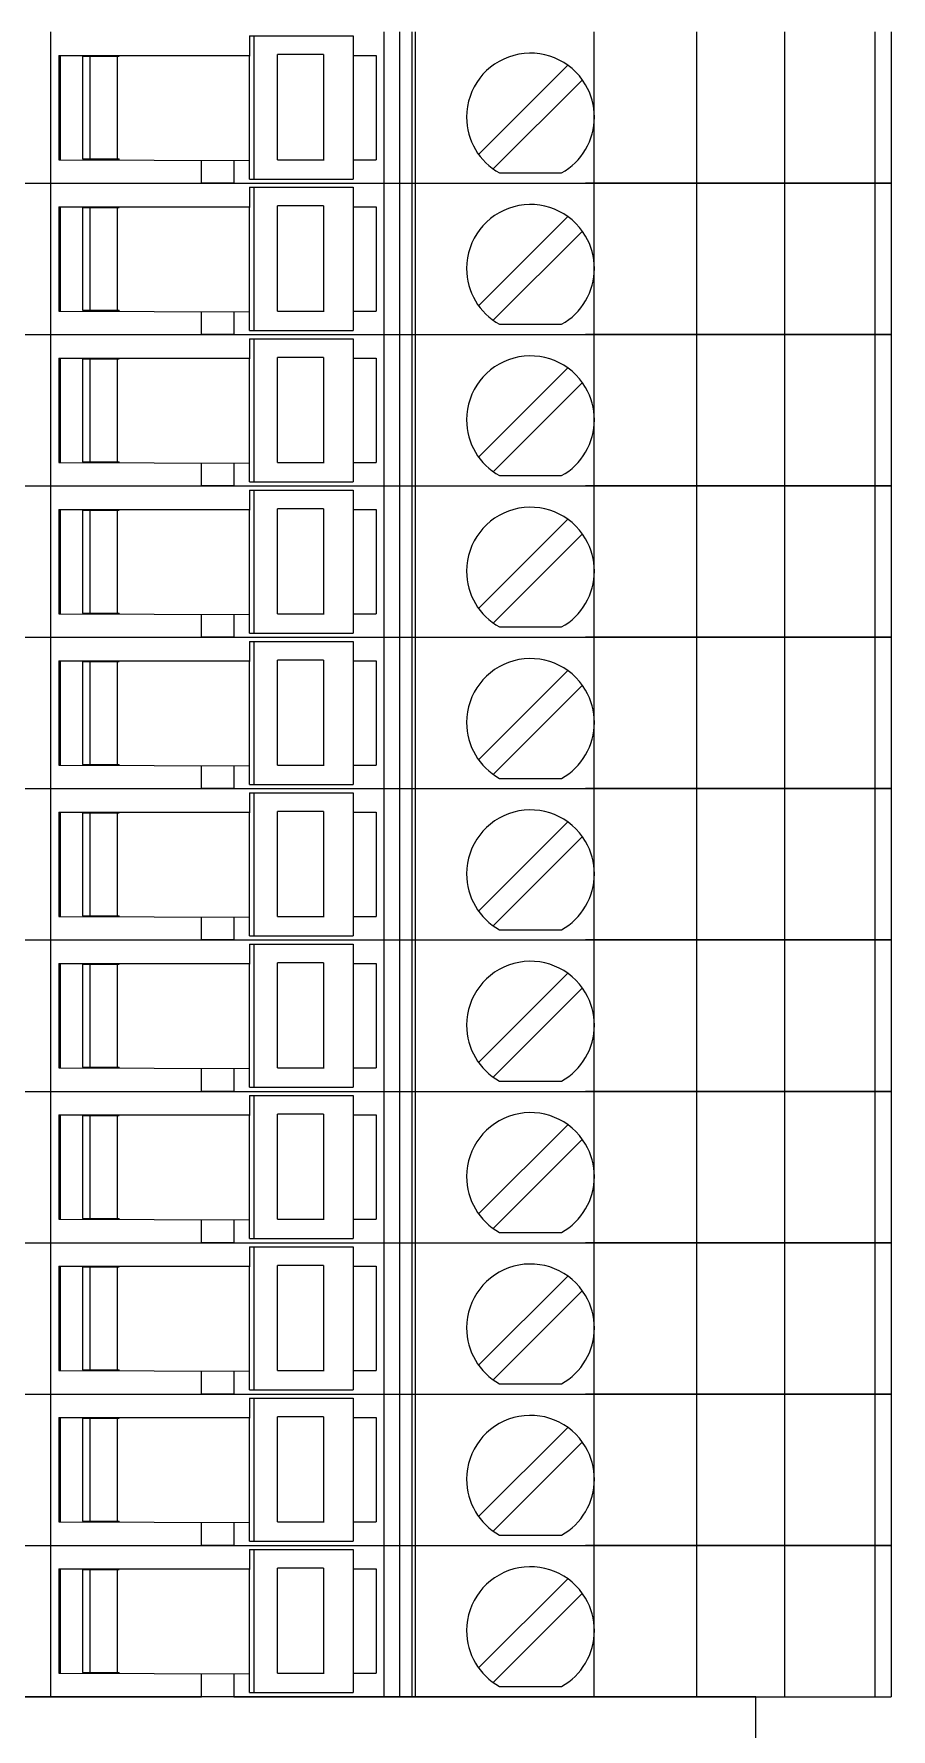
# Model space of a CAD drawing. Header units: millimetres. Extents: x 1880 to 4113, y 771 to 2990.
# Drawn here: x 3159.8 to 3189, y 1465 to 1522.7 of the extents above; entities that cross this region are included whole.
import ezdxf

# ---------------------------------------------------------------- set-up
doc = ezdxf.new("R2010")
doc.units = ezdxf.units.MM
doc.layers.add('000-PI-Oprema', color=30, linetype='Continuous', lineweight=5)

msp = doc.modelspace()

# ---------------------------------------------------------------- linework, layer by layer
at = {"color": 0, "linetype": 'ByBlock', "lineweight": 0, "ltscale": 0.25}
msp.add_lwpolyline([(3135.772, 1466.113), (3135.772, 1458.763), (3184.372, 1458.763), (3184.372, 1466.113), (3135.772, 1466.113)], dxfattribs=at)
at = {"layer": '000-PI-Oprema', "color": 0, "linetype": 'ByBlock', "lineweight": 0}
for p, q in [((3160.372, 1517.613), (3160.372, 1522.763)), ((3171.702, 1522.763), (3171.702, 1517.613)), ((3172.245, 1517.613), (3172.245, 1522.763)), ((3172.672, 1517.613), (3172.672, 1522.763)), ((3172.772, 1522.763), (3172.772, 1517.613)), ((3178.848, 1522.763), (3178.848, 1517.613)), ((3182.348, 1522.763), (3182.348, 1517.613)), ((3185.348, 1522.763), (3185.348, 1517.613)), ((3188.424, 1517.613), (3188.424, 1522.763)), ((3188.972, 1522.763), (3188.972, 1517.613)), ((3167.13, 1522.623), (3167.288, 1522.623)), ((3167.13, 1522.623), (3167.13, 1521.938)), ((3167.288, 1517.753), (3167.288, 1522.623)), ((3167.288, 1522.623), (3170.659, 1522.623)), ((3170.659, 1522.623), (3170.659, 1522.623)), ((3170.659, 1522.623), (3170.659, 1517.753)), ((3160.647, 1521.963), (3160.647, 1518.413)), ((3160.647, 1521.963), (3167.13, 1521.963)), ((3160.647, 1521.963), (3160.647, 1521.963)), ((3160.697, 1518.413), (3160.697, 1521.963)), ((3161.447, 1521.938), (3161.447, 1521.938)), ((3161.447, 1521.938), (3161.697, 1521.938)), ((3161.447, 1521.938), (3161.447, 1518.438)), ((3161.697, 1521.963), (3161.697, 1518.413)), ((3161.697, 1521.938), (3162.697, 1521.938)), ((3162.634, 1521.938), (3162.634, 1518.438)), ((3162.697, 1521.938), (3162.697, 1521.963)), ((3167.13, 1518.438), (3167.13, 1521.938)), ((3168.243, 1521.988), (3168.086, 1521.988)), ((3168.086, 1521.938), (3168.086, 1521.988)), ((3168.086, 1518.413), (3168.086, 1521.938)), ((3169.652, 1521.988), (3168.243, 1521.988)), ((3169.652, 1521.988), (3169.652, 1518.388)), ((3170.659, 1521.963), (3171.447, 1521.963)), ((3171.447, 1521.963), (3171.447, 1518.413)), ((3171.447, 1521.963), (3171.447, 1521.963)), ((3177.967, 1521.629), (3174.932, 1518.593)), ((3177.967, 1521.629), (3177.967, 1521.629)), ((3172.772, 1521.163), (3172.772, 1518.563)), ((3172.772, 1521.163), (3172.772, 1521.163)), ((3175.426, 1518.098), (3178.462, 1521.134)), ((3178.462, 1521.134), (3178.462, 1521.134)), ((3160.647, 1518.413), (3160.647, 1518.413)), ((3160.647, 1518.413), (3167.13, 1518.388)), ((3161.447, 1518.438), (3161.697, 1518.438)), ((3161.447, 1518.438), (3161.447, 1518.438)), ((3161.697, 1518.438), (3162.697, 1518.438)), ((3162.697, 1518.413), (3162.697, 1518.438)), ((3165.497, 1517.613), (3165.5, 1518.395)), ((3166.597, 1518.39), (3166.597, 1517.613)), ((3167.13, 1517.753), (3167.13, 1518.438)), ((3168.086, 1518.413), (3169.652, 1518.413)), ((3170.659, 1518.413), (3171.447, 1518.413)), ((3171.447, 1518.413), (3171.447, 1518.413)), ((3172.772, 1518.563), (3172.772, 1518.563)), ((3174.932, 1518.593), (3174.932, 1518.593)), ((3159.172, 1517.613), (3160.372, 1517.613)), ((3159.172, 1517.613), (3160.372, 1517.613)), ((3160.372, 1517.613), (3165.497, 1517.613)), ((3160.372, 1517.613), (3178.572, 1517.613)), ((3160.372, 1512.463), (3160.372, 1517.613)), ((3164.972, 1517.613), (3164.972, 1517.613)), ((3164.972, 1517.613), (3164.972, 1517.613)), ((3166.593, 1517.613), (3165.497, 1517.613)), ((3165.497, 1517.613), (3165.497, 1517.613)), ((3166.597, 1517.613), (3166.593, 1517.613)), ((3166.597, 1517.613), (3188.972, 1517.613)), ((3166.597, 1517.613), (3166.597, 1517.613)), ((3167.13, 1517.753), (3167.288, 1517.753)), ((3167.288, 1517.753), (3170.659, 1517.753)), ((3170.022, 1517.613), (3170.022, 1517.613)), ((3170.022, 1517.613), (3170.022, 1517.613)), ((3170.659, 1517.753), (3170.659, 1517.753)), ((3171.702, 1517.613), (3171.702, 1512.463)), ((3172.245, 1512.463), (3172.245, 1517.613)), ((3172.672, 1517.613), (3172.672, 1517.613)), ((3172.672, 1517.613), (3172.672, 1517.613)), ((3172.672, 1512.463), (3172.672, 1517.613)), ((3172.772, 1517.613), (3172.772, 1512.463)), ((3175.426, 1518.098), (3175.426, 1518.098)), ((3175.638, 1517.963), (3175.638, 1517.963)), ((3175.638, 1517.963), (3177.756, 1517.963)), ((3177.756, 1517.963), (3177.756, 1517.963)), ((3188.972, 1517.613), (3178.572, 1517.613)), ((3178.848, 1517.613), (3178.848, 1512.463)), ((3182.348, 1517.613), (3182.348, 1512.463)), ((3185.348, 1517.613), (3185.348, 1512.463)), ((3188.424, 1512.463), (3188.424, 1517.613)), ((3188.972, 1517.613), (3188.972, 1512.463)), ((3167.13, 1517.473), (3167.288, 1517.473)), ((3167.13, 1517.473), (3167.13, 1516.788)), ((3167.288, 1512.603), (3167.288, 1517.473)), ((3167.288, 1517.473), (3170.659, 1517.473)), ((3170.659, 1517.473), (3170.659, 1517.473)), ((3170.659, 1517.473), (3170.659, 1512.603)), ((3160.647, 1516.813), (3160.647, 1513.263)), ((3160.647, 1516.813), (3167.13, 1516.813)), ((3160.647, 1516.813), (3160.647, 1516.813)), ((3160.697, 1513.263), (3160.697, 1516.813)), ((3161.447, 1516.788), (3161.447, 1516.788)), ((3161.447, 1516.788), (3161.697, 1516.788)), ((3161.447, 1516.788), (3161.447, 1513.288)), ((3161.697, 1516.813), (3161.697, 1513.263)), ((3161.697, 1516.788), (3162.697, 1516.788)), ((3162.634, 1516.788), (3162.634, 1513.288)), ((3162.697, 1516.788), (3162.697, 1516.813)), ((3167.13, 1513.288), (3167.13, 1516.788)), ((3168.243, 1516.838), (3168.086, 1516.838)), ((3168.086, 1516.788), (3168.086, 1516.838)), ((3168.086, 1513.263), (3168.086, 1516.788)), ((3169.652, 1516.838), (3168.243, 1516.838)), ((3169.652, 1516.838), (3169.652, 1513.238)), ((3170.659, 1516.813), (3171.447, 1516.813)), ((3171.447, 1516.813), (3171.447, 1513.263)), ((3171.447, 1516.813), (3171.447, 1516.813)), ((3177.967, 1516.479), (3174.932, 1513.443)), ((3177.967, 1516.479), (3177.967, 1516.479)), ((3172.772, 1516.013), (3172.772, 1513.413)), ((3172.772, 1516.013), (3172.772, 1516.013)), ((3175.426, 1512.948), (3178.462, 1515.984)), ((3178.462, 1515.984), (3178.462, 1515.984)), ((3160.647, 1513.263), (3160.647, 1513.263)), ((3160.647, 1513.263), (3167.13, 1513.238)), ((3161.447, 1513.288), (3161.697, 1513.288)), ((3161.447, 1513.288), (3161.447, 1513.288)), ((3161.697, 1513.288), (3162.697, 1513.288)), ((3162.697, 1513.263), (3162.697, 1513.288)), ((3165.497, 1512.463), (3165.5, 1513.245)), ((3166.597, 1513.24), (3166.597, 1512.463)), ((3167.13, 1512.603), (3167.13, 1513.288)), ((3168.086, 1513.263), (3169.652, 1513.263)), ((3170.659, 1513.263), (3171.447, 1513.263)), ((3171.447, 1513.263), (3171.447, 1513.263)), ((3172.772, 1513.413), (3172.772, 1513.413)), ((3174.932, 1513.443), (3174.932, 1513.443)), ((3175.426, 1512.948), (3175.426, 1512.948)), ((3159.172, 1512.463), (3160.372, 1512.463)), ((3159.172, 1512.463), (3160.372, 1512.463)), ((3160.372, 1512.463), (3165.497, 1512.463)), ((3160.372, 1512.463), (3178.572, 1512.463)), ((3160.372, 1507.313), (3160.372, 1512.463)), ((3164.972, 1512.463), (3164.972, 1512.463)), ((3164.972, 1512.463), (3164.972, 1512.463)), ((3166.593, 1512.463), (3165.497, 1512.463)), ((3165.497, 1512.463), (3165.497, 1512.463)), ((3166.597, 1512.463), (3166.593, 1512.463)), ((3166.597, 1512.463), (3188.972, 1512.463)), ((3166.597, 1512.463), (3166.597, 1512.463)), ((3167.13, 1512.603), (3167.288, 1512.603)), ((3167.288, 1512.603), (3170.659, 1512.603)), ((3170.022, 1512.463), (3170.022, 1512.463)), ((3170.022, 1512.463), (3170.022, 1512.463)), ((3170.659, 1512.603), (3170.659, 1512.603)), ((3171.702, 1512.463), (3171.702, 1507.313)), ((3172.245, 1507.313), (3172.245, 1512.463)), ((3172.672, 1512.463), (3172.672, 1512.463)), ((3172.672, 1512.463), (3172.672, 1512.463)), ((3172.672, 1507.313), (3172.672, 1512.463)), ((3172.772, 1512.463), (3172.772, 1507.313)), ((3175.638, 1512.813), (3175.638, 1512.813)), ((3175.638, 1512.813), (3177.756, 1512.813)), ((3177.756, 1512.813), (3177.756, 1512.813)), ((3188.972, 1512.463), (3178.572, 1512.463)), ((3178.848, 1512.463), (3178.848, 1507.313)), ((3182.348, 1512.463), (3182.348, 1507.313)), ((3185.348, 1512.463), (3185.348, 1507.313)), ((3188.424, 1507.313), (3188.424, 1512.463)), ((3188.972, 1512.463), (3188.972, 1507.313)), ((3167.13, 1512.323), (3167.288, 1512.323)), ((3167.13, 1512.323), (3167.13, 1511.638)), ((3167.288, 1507.453), (3167.288, 1512.323)), ((3167.288, 1512.323), (3170.659, 1512.323)), ((3170.659, 1512.323), (3170.659, 1512.323)), ((3170.659, 1512.323), (3170.659, 1507.453)), ((3160.647, 1511.663), (3160.647, 1508.113)), ((3160.647, 1511.663), (3167.13, 1511.663)), ((3160.647, 1511.663), (3160.647, 1511.663)), ((3160.697, 1508.113), (3160.697, 1511.663)), ((3161.447, 1511.638), (3161.447, 1511.638)), ((3161.447, 1511.638), (3161.697, 1511.638)), ((3161.447, 1511.638), (3161.447, 1508.138)), ((3161.697, 1511.663), (3161.697, 1508.113)), ((3161.697, 1511.638), (3162.697, 1511.638)), ((3162.634, 1511.638), (3162.634, 1508.138)), ((3162.697, 1511.638), (3162.697, 1511.663)), ((3167.13, 1508.138), (3167.13, 1511.638)), ((3168.243, 1511.688), (3168.086, 1511.688)), ((3168.086, 1511.638), (3168.086, 1511.688)), ((3168.086, 1508.113), (3168.086, 1511.638)), ((3169.652, 1511.688), (3168.243, 1511.688)), ((3169.652, 1511.688), (3169.652, 1508.088)), ((3170.659, 1511.663), (3171.447, 1511.663)), ((3171.447, 1511.663), (3171.447, 1508.113)), ((3171.447, 1511.663), (3171.447, 1511.663)), ((3177.967, 1511.329), (3174.932, 1508.293)), ((3177.967, 1511.329), (3177.967, 1511.329)), ((3172.772, 1510.863), (3172.772, 1508.263)), ((3172.772, 1510.863), (3172.772, 1510.863)), ((3175.426, 1507.798), (3178.462, 1510.834)), ((3178.462, 1510.834), (3178.462, 1510.834)), ((3160.647, 1508.113), (3160.647, 1508.113)), ((3160.647, 1508.113), (3167.13, 1508.088)), ((3161.447, 1508.138), (3161.697, 1508.138)), ((3161.447, 1508.138), (3161.447, 1508.138)), ((3161.697, 1508.138), (3162.697, 1508.138)), ((3162.697, 1508.113), (3162.697, 1508.138)), ((3165.497, 1507.313), (3165.5, 1508.095)), ((3166.597, 1508.09), (3166.597, 1507.313)), ((3167.13, 1507.453), (3167.13, 1508.138)), ((3168.086, 1508.113), (3169.652, 1508.113)), ((3170.659, 1508.113), (3171.447, 1508.113)), ((3171.447, 1508.113), (3171.447, 1508.113)), ((3172.772, 1508.263), (3172.772, 1508.263)), ((3174.932, 1508.293), (3174.932, 1508.293)), ((3175.426, 1507.798), (3175.426, 1507.798)), ((3159.172, 1507.313), (3160.372, 1507.313)), ((3159.172, 1507.313), (3160.372, 1507.313)), ((3160.372, 1507.313), (3165.497, 1507.313)), ((3160.372, 1507.313), (3178.572, 1507.313)), ((3160.372, 1502.163), (3160.372, 1507.313)), ((3164.972, 1507.313), (3164.972, 1507.313)), ((3164.972, 1507.313), (3164.972, 1507.313)), ((3166.593, 1507.313), (3165.497, 1507.313)), ((3165.497, 1507.313), (3165.497, 1507.313)), ((3166.597, 1507.313), (3166.593, 1507.313)), ((3166.597, 1507.313), (3188.972, 1507.313)), ((3166.597, 1507.313), (3166.597, 1507.313)), ((3167.13, 1507.453), (3167.288, 1507.453)), ((3167.288, 1507.453), (3170.659, 1507.453)), ((3170.022, 1507.313), (3170.022, 1507.313)), ((3170.022, 1507.313), (3170.022, 1507.313)), ((3170.659, 1507.453), (3170.659, 1507.453)), ((3171.702, 1507.313), (3171.702, 1502.163)), ((3172.245, 1502.163), (3172.245, 1507.313)), ((3172.672, 1507.313), (3172.672, 1507.313)), ((3172.672, 1507.313), (3172.672, 1507.313)), ((3172.672, 1502.163), (3172.672, 1507.313)), ((3172.772, 1507.313), (3172.772, 1502.163)), ((3175.638, 1507.663), (3175.638, 1507.663)), ((3175.638, 1507.663), (3177.756, 1507.663)), ((3177.756, 1507.663), (3177.756, 1507.663)), ((3188.972, 1507.313), (3178.572, 1507.313)), ((3178.848, 1507.313), (3178.848, 1502.163)), ((3182.348, 1507.313), (3182.348, 1502.163)), ((3185.348, 1507.313), (3185.348, 1502.163)), ((3188.424, 1502.163), (3188.424, 1507.313)), ((3188.972, 1507.313), (3188.972, 1502.163)), ((3167.13, 1507.173), (3167.288, 1507.173)), ((3167.13, 1507.173), (3167.13, 1506.488)), ((3167.288, 1502.303), (3167.288, 1507.173)), ((3167.288, 1507.173), (3170.659, 1507.173)), ((3170.659, 1507.173), (3170.659, 1507.173)), ((3170.659, 1507.173), (3170.659, 1502.303)), ((3160.647, 1506.513), (3160.647, 1502.963)), ((3160.647, 1506.513), (3167.13, 1506.513)), ((3160.647, 1506.513), (3160.647, 1506.513)), ((3160.697, 1502.963), (3160.697, 1506.513)), ((3161.447, 1506.488), (3161.447, 1506.488)), ((3161.447, 1506.488), (3161.697, 1506.488)), ((3161.447, 1506.488), (3161.447, 1502.988)), ((3161.697, 1506.513), (3161.697, 1502.963)), ((3161.697, 1506.488), (3162.697, 1506.488)), ((3162.634, 1506.488), (3162.634, 1502.988)), ((3162.697, 1506.488), (3162.697, 1506.513)), ((3167.13, 1502.988), (3167.13, 1506.488)), ((3168.243, 1506.538), (3168.086, 1506.538)), ((3168.086, 1506.488), (3168.086, 1506.538)), ((3168.086, 1502.963), (3168.086, 1506.488)), ((3169.652, 1506.538), (3168.243, 1506.538)), ((3169.652, 1506.538), (3169.652, 1502.938)), ((3170.659, 1506.513), (3171.447, 1506.513)), ((3171.447, 1506.513), (3171.447, 1502.963)), ((3171.447, 1506.513), (3171.447, 1506.513)), ((3177.967, 1506.179), (3174.932, 1503.143)), ((3177.967, 1506.179), (3177.967, 1506.179)), ((3172.772, 1505.713), (3172.772, 1503.113)), ((3172.772, 1505.713), (3172.772, 1505.713)), ((3175.426, 1502.648), (3178.462, 1505.684)), ((3178.462, 1505.684), (3178.462, 1505.684)), ((3174.932, 1503.143), (3174.932, 1503.143)), ((3160.647, 1502.963), (3160.647, 1502.963)), ((3160.647, 1502.963), (3167.13, 1502.938)), ((3161.447, 1502.988), (3161.697, 1502.988)), ((3161.447, 1502.988), (3161.447, 1502.988)), ((3161.697, 1502.988), (3162.697, 1502.988)), ((3162.697, 1502.963), (3162.697, 1502.988)), ((3165.497, 1502.163), (3165.5, 1502.945)), ((3166.597, 1502.94), (3166.597, 1502.163)), ((3167.13, 1502.303), (3167.13, 1502.988)), ((3168.086, 1502.963), (3169.652, 1502.963)), ((3170.659, 1502.963), (3171.447, 1502.963)), ((3171.447, 1502.963), (3171.447, 1502.963)), ((3172.772, 1503.113), (3172.772, 1503.113)), ((3175.426, 1502.648), (3175.426, 1502.648)), ((3159.172, 1502.163), (3160.372, 1502.163)), ((3159.172, 1502.163), (3160.372, 1502.163)), ((3160.372, 1502.163), (3165.497, 1502.163)), ((3160.372, 1502.163), (3178.572, 1502.163)), ((3160.372, 1497.013), (3160.372, 1502.163)), ((3164.972, 1502.163), (3164.972, 1502.163)), ((3164.972, 1502.163), (3164.972, 1502.163)), ((3166.593, 1502.163), (3165.497, 1502.163)), ((3165.497, 1502.163), (3165.497, 1502.163)), ((3166.597, 1502.163), (3166.593, 1502.163)), ((3166.597, 1502.163), (3188.972, 1502.163)), ((3166.597, 1502.163), (3166.597, 1502.163)), ((3167.13, 1502.303), (3167.288, 1502.303)), ((3167.13, 1502.023), (3167.288, 1502.023)), ((3167.13, 1502.023), (3167.13, 1501.338)), ((3167.288, 1502.303), (3170.659, 1502.303)), ((3167.288, 1497.153), (3167.288, 1502.023)), ((3167.288, 1502.023), (3170.659, 1502.023)), ((3170.022, 1502.163), (3170.022, 1502.163)), ((3170.022, 1502.163), (3170.022, 1502.163)), ((3170.659, 1502.303), (3170.659, 1502.303)), ((3170.659, 1502.023), (3170.659, 1502.023)), ((3170.659, 1502.023), (3170.659, 1497.153)), ((3171.702, 1502.163), (3171.702, 1497.013)), ((3172.245, 1497.013), (3172.245, 1502.163)), ((3172.672, 1502.163), (3172.672, 1502.163)), ((3172.672, 1502.163), (3172.672, 1502.163)), ((3172.672, 1497.013), (3172.672, 1502.163)), ((3172.772, 1502.163), (3172.772, 1497.013)), ((3175.638, 1502.513), (3175.638, 1502.513)), ((3175.638, 1502.513), (3177.756, 1502.513)), ((3177.756, 1502.513), (3177.756, 1502.513)), ((3188.972, 1502.163), (3178.572, 1502.163)), ((3178.848, 1502.163), (3178.848, 1497.013)), ((3182.348, 1502.163), (3182.348, 1497.013)), ((3185.348, 1502.163), (3185.348, 1497.013)), ((3188.424, 1497.013), (3188.424, 1502.163)), ((3188.972, 1502.163), (3188.972, 1497.013)), ((3160.647, 1501.363), (3160.647, 1497.813)), ((3160.647, 1501.363), (3167.13, 1501.363)), ((3160.647, 1501.363), (3160.647, 1501.363)), ((3160.697, 1497.813), (3160.697, 1501.363)), ((3161.447, 1501.338), (3161.447, 1501.338)), ((3161.447, 1501.338), (3161.697, 1501.338)), ((3161.447, 1501.338), (3161.447, 1497.838)), ((3161.697, 1501.363), (3161.697, 1497.813)), ((3161.697, 1501.338), (3162.697, 1501.338)), ((3162.634, 1501.338), (3162.634, 1497.838)), ((3162.697, 1501.338), (3162.697, 1501.363)), ((3167.13, 1497.838), (3167.13, 1501.338)), ((3168.243, 1501.388), (3168.086, 1501.388)), ((3168.086, 1501.338), (3168.086, 1501.388)), ((3168.086, 1497.813), (3168.086, 1501.338)), ((3169.652, 1501.388), (3168.243, 1501.388)), ((3169.652, 1501.388), (3169.652, 1497.788)), ((3170.659, 1501.363), (3171.447, 1501.363)), ((3171.447, 1501.363), (3171.447, 1497.813)), ((3171.447, 1501.363), (3171.447, 1501.363)), ((3177.967, 1501.029), (3174.932, 1497.993)), ((3177.967, 1501.029), (3177.967, 1501.029)), ((3172.772, 1500.563), (3172.772, 1497.963)), ((3172.772, 1500.563), (3172.772, 1500.563)), ((3175.426, 1497.498), (3178.462, 1500.534)), ((3178.462, 1500.534), (3178.462, 1500.534)), ((3172.772, 1497.963), (3172.772, 1497.963)), ((3174.932, 1497.993), (3174.932, 1497.993)), ((3160.647, 1497.813), (3160.647, 1497.813)), ((3160.647, 1497.813), (3167.13, 1497.788)), ((3161.447, 1497.838), (3161.697, 1497.838)), ((3161.447, 1497.838), (3161.447, 1497.838)), ((3161.697, 1497.838), (3162.697, 1497.838)), ((3162.697, 1497.813), (3162.697, 1497.838)), ((3165.497, 1497.013), (3165.5, 1497.795)), ((3166.597, 1497.79), (3166.597, 1497.013)), ((3167.13, 1497.153), (3167.13, 1497.838)), ((3168.086, 1497.813), (3169.652, 1497.813)), ((3170.659, 1497.813), (3171.447, 1497.813)), ((3171.447, 1497.813), (3171.447, 1497.813)), ((3175.426, 1497.498), (3175.426, 1497.498)), ((3159.172, 1497.013), (3160.372, 1497.013)), ((3159.172, 1497.013), (3160.372, 1497.013)), ((3160.372, 1497.013), (3165.497, 1497.013)), ((3160.372, 1497.013), (3178.572, 1497.013)), ((3160.372, 1491.863), (3160.372, 1497.013)), ((3164.972, 1497.013), (3164.972, 1497.013)), ((3164.972, 1497.013), (3164.972, 1497.013)), ((3166.593, 1497.013), (3165.497, 1497.013)), ((3165.497, 1497.013), (3165.497, 1497.013)), ((3166.597, 1497.013), (3166.593, 1497.013)), ((3166.597, 1497.013), (3188.972, 1497.013)), ((3166.597, 1497.013), (3166.597, 1497.013)), ((3167.13, 1497.153), (3167.288, 1497.153)), ((3167.13, 1496.873), (3167.288, 1496.873)), ((3167.13, 1496.873), (3167.13, 1496.188)), ((3167.288, 1497.153), (3170.659, 1497.153)), ((3167.288, 1492.003), (3167.288, 1496.873)), ((3167.288, 1496.873), (3170.659, 1496.873)), ((3170.022, 1497.013), (3170.022, 1497.013)), ((3170.022, 1497.013), (3170.022, 1497.013)), ((3170.659, 1497.153), (3170.659, 1497.153)), ((3170.659, 1496.873), (3170.659, 1496.873)), ((3170.659, 1496.873), (3170.659, 1492.003)), ((3171.702, 1497.013), (3171.702, 1491.863)), ((3172.245, 1491.863), (3172.245, 1497.013)), ((3172.672, 1497.013), (3172.672, 1497.013)), ((3172.672, 1497.013), (3172.672, 1497.013)), ((3172.672, 1491.863), (3172.672, 1497.013)), ((3172.772, 1497.013), (3172.772, 1491.863)), ((3175.638, 1497.363), (3175.638, 1497.363)), ((3175.638, 1497.363), (3177.756, 1497.363)), ((3177.756, 1497.363), (3177.756, 1497.363)), ((3188.972, 1497.013), (3178.572, 1497.013)), ((3178.848, 1497.013), (3178.848, 1491.863)), ((3182.348, 1497.013), (3182.348, 1491.863)), ((3185.348, 1497.013), (3185.348, 1491.863)), ((3188.424, 1491.863), (3188.424, 1497.013)), ((3188.972, 1497.013), (3188.972, 1491.863)), ((3168.243, 1496.238), (3168.086, 1496.238)), ((3168.086, 1496.188), (3168.086, 1496.238)), ((3169.652, 1496.238), (3168.243, 1496.238)), ((3169.652, 1496.238), (3169.652, 1492.638)), ((3160.647, 1496.213), (3160.647, 1492.663)), ((3160.647, 1496.213), (3167.13, 1496.213)), ((3160.647, 1496.213), (3160.647, 1496.213)), ((3160.697, 1492.663), (3160.697, 1496.213)), ((3161.447, 1496.188), (3161.447, 1496.188)), ((3161.447, 1496.188), (3161.697, 1496.188)), ((3161.447, 1496.188), (3161.447, 1492.688)), ((3161.697, 1496.213), (3161.697, 1492.663)), ((3161.697, 1496.188), (3162.697, 1496.188)), ((3162.634, 1496.188), (3162.634, 1492.688)), ((3162.697, 1496.188), (3162.697, 1496.213)), ((3167.13, 1492.688), (3167.13, 1496.188)), ((3168.086, 1492.663), (3168.086, 1496.188)), ((3170.659, 1496.213), (3171.447, 1496.213)), ((3171.447, 1496.213), (3171.447, 1492.663)), ((3171.447, 1496.213), (3171.447, 1496.213)), ((3177.967, 1495.879), (3174.932, 1492.843)), ((3177.967, 1495.879), (3177.967, 1495.879)), ((3172.772, 1495.413), (3172.772, 1492.813)), ((3172.772, 1495.413), (3172.772, 1495.413)), ((3175.426, 1492.348), (3178.462, 1495.384)), ((3178.462, 1495.384), (3178.462, 1495.384)), ((3172.772, 1492.813), (3172.772, 1492.813)), ((3174.932, 1492.843), (3174.932, 1492.843)), ((3160.647, 1492.663), (3160.647, 1492.663)), ((3160.647, 1492.663), (3167.13, 1492.638)), ((3161.447, 1492.688), (3161.697, 1492.688)), ((3161.447, 1492.688), (3161.447, 1492.688)), ((3161.697, 1492.688), (3162.697, 1492.688)), ((3162.697, 1492.663), (3162.697, 1492.688)), ((3165.497, 1491.863), (3165.5, 1492.645)), ((3166.597, 1492.64), (3166.597, 1491.863)), ((3167.13, 1492.003), (3167.13, 1492.688)), ((3168.086, 1492.663), (3169.652, 1492.663)), ((3170.659, 1492.663), (3171.447, 1492.663)), ((3171.447, 1492.663), (3171.447, 1492.663)), ((3175.426, 1492.348), (3175.426, 1492.348)), ((3175.638, 1492.213), (3175.638, 1492.213)), ((3175.638, 1492.213), (3177.756, 1492.213)), ((3177.756, 1492.213), (3177.756, 1492.213)), ((3159.172, 1491.863), (3160.372, 1491.863)), ((3159.172, 1491.863), (3160.372, 1491.863)), ((3160.372, 1491.863), (3165.497, 1491.863)), ((3160.372, 1491.863), (3178.572, 1491.863)), ((3160.372, 1486.713), (3160.372, 1491.863)), ((3164.972, 1491.863), (3164.972, 1491.863)), ((3164.972, 1491.863), (3164.972, 1491.863)), ((3166.593, 1491.863), (3165.497, 1491.863)), ((3165.497, 1491.863), (3165.497, 1491.863)), ((3166.597, 1491.863), (3166.593, 1491.863)), ((3166.597, 1491.863), (3188.972, 1491.863)), ((3166.597, 1491.863), (3166.597, 1491.863)), ((3167.13, 1492.003), (3167.288, 1492.003)), ((3167.13, 1491.723), (3167.288, 1491.723)), ((3167.13, 1491.723), (3167.13, 1491.038)), ((3167.288, 1492.003), (3170.659, 1492.003)), ((3167.288, 1486.853), (3167.288, 1491.723)), ((3167.288, 1491.723), (3170.659, 1491.723)), ((3170.022, 1491.863), (3170.022, 1491.863)), ((3170.022, 1491.863), (3170.022, 1491.863)), ((3170.659, 1492.003), (3170.659, 1492.003)), ((3170.659, 1491.723), (3170.659, 1491.723)), ((3170.659, 1491.723), (3170.659, 1486.853)), ((3171.702, 1491.863), (3171.702, 1486.713)), ((3172.245, 1486.713), (3172.245, 1491.863)), ((3172.672, 1491.863), (3172.672, 1491.863)), ((3172.672, 1491.863), (3172.672, 1491.863)), ((3172.672, 1486.713), (3172.672, 1491.863)), ((3172.772, 1491.863), (3172.772, 1486.713)), ((3188.972, 1491.863), (3178.572, 1491.863)), ((3178.848, 1491.863), (3178.848, 1486.713)), ((3182.348, 1491.863), (3182.348, 1486.713)), ((3185.348, 1491.863), (3185.348, 1486.713)), ((3188.424, 1486.713), (3188.424, 1491.863)), ((3188.972, 1491.863), (3188.972, 1486.713)), ((3160.647, 1491.063), (3160.647, 1487.513)), ((3160.647, 1491.063), (3167.13, 1491.063)), ((3160.647, 1491.063), (3160.647, 1491.063)), ((3160.697, 1487.513), (3160.697, 1491.063)), ((3161.447, 1491.038), (3161.447, 1491.038)), ((3161.447, 1491.038), (3161.697, 1491.038)), ((3161.447, 1491.038), (3161.447, 1487.538)), ((3161.697, 1491.063), (3161.697, 1487.513)), ((3161.697, 1491.038), (3162.697, 1491.038)), ((3162.634, 1491.038), (3162.634, 1487.538)), ((3162.697, 1491.038), (3162.697, 1491.063)), ((3167.13, 1487.538), (3167.13, 1491.038)), ((3168.243, 1491.088), (3168.086, 1491.088)), ((3168.086, 1491.038), (3168.086, 1491.088)), ((3168.086, 1487.513), (3168.086, 1491.038)), ((3169.652, 1491.088), (3168.243, 1491.088)), ((3169.652, 1491.088), (3169.652, 1487.488)), ((3170.659, 1491.063), (3171.447, 1491.063)), ((3171.447, 1491.063), (3171.447, 1487.513)), ((3171.447, 1491.063), (3171.447, 1491.063)), ((3177.967, 1490.729), (3174.932, 1487.693)), ((3177.967, 1490.729), (3177.967, 1490.729)), ((3172.772, 1490.263), (3172.772, 1487.663)), ((3172.772, 1490.263), (3172.772, 1490.263)), ((3175.426, 1487.198), (3178.462, 1490.234)), ((3178.462, 1490.234), (3178.462, 1490.234)), ((3172.772, 1487.663), (3172.772, 1487.663)), ((3174.932, 1487.693), (3174.932, 1487.693)), ((3160.647, 1487.513), (3160.647, 1487.513)), ((3160.647, 1487.513), (3167.13, 1487.488)), ((3161.447, 1487.538), (3161.697, 1487.538)), ((3161.447, 1487.538), (3161.447, 1487.538)), ((3161.697, 1487.538), (3162.697, 1487.538)), ((3162.697, 1487.513), (3162.697, 1487.538)), ((3165.497, 1486.713), (3165.5, 1487.495)), ((3166.597, 1487.49), (3166.597, 1486.713)), ((3167.13, 1486.853), (3167.13, 1487.538)), ((3168.086, 1487.513), (3169.652, 1487.513)), ((3170.659, 1487.513), (3171.447, 1487.513)), ((3171.447, 1487.513), (3171.447, 1487.513)), ((3175.426, 1487.198), (3175.426, 1487.198)), ((3175.638, 1487.063), (3175.638, 1487.063)), ((3175.638, 1487.063), (3177.756, 1487.063)), ((3177.756, 1487.063), (3177.756, 1487.063)), ((3159.172, 1486.713), (3160.372, 1486.713)), ((3159.172, 1486.713), (3160.372, 1486.713)), ((3160.372, 1486.713), (3165.497, 1486.713)), ((3160.372, 1486.713), (3178.572, 1486.713)), ((3160.372, 1481.563), (3160.372, 1486.713)), ((3164.972, 1486.713), (3164.972, 1486.713)), ((3164.972, 1486.713), (3164.972, 1486.713)), ((3166.593, 1486.713), (3165.497, 1486.713)), ((3165.497, 1486.713), (3165.497, 1486.713)), ((3166.597, 1486.713), (3166.593, 1486.713)), ((3166.597, 1486.713), (3188.972, 1486.713)), ((3166.597, 1486.713), (3166.597, 1486.713)), ((3167.13, 1486.853), (3167.288, 1486.853)), ((3167.13, 1486.573), (3167.288, 1486.573)), ((3167.13, 1486.573), (3167.13, 1485.888)), ((3167.288, 1486.853), (3170.659, 1486.853)), ((3167.288, 1481.703), (3167.288, 1486.573)), ((3167.288, 1486.573), (3170.659, 1486.573)), ((3170.022, 1486.713), (3170.022, 1486.713)), ((3170.022, 1486.713), (3170.022, 1486.713)), ((3170.659, 1486.853), (3170.659, 1486.853)), ((3170.659, 1486.573), (3170.659, 1486.573)), ((3170.659, 1486.573), (3170.659, 1481.703)), ((3171.702, 1486.713), (3171.702, 1481.563)), ((3172.245, 1481.563), (3172.245, 1486.713)), ((3172.672, 1486.713), (3172.672, 1486.713)), ((3172.672, 1486.713), (3172.672, 1486.713)), ((3172.672, 1481.563), (3172.672, 1486.713)), ((3172.772, 1486.713), (3172.772, 1481.563)), ((3188.972, 1486.713), (3178.572, 1486.713)), ((3178.848, 1486.713), (3178.848, 1481.563)), ((3182.348, 1486.713), (3182.348, 1481.563)), ((3185.348, 1486.713), (3185.348, 1481.563)), ((3188.424, 1481.563), (3188.424, 1486.713)), ((3188.972, 1486.713), (3188.972, 1481.563)), ((3160.647, 1485.913), (3160.647, 1482.363)), ((3160.647, 1485.913), (3167.13, 1485.913)), ((3160.647, 1485.913), (3160.647, 1485.913)), ((3160.697, 1482.363), (3160.697, 1485.913)), ((3161.447, 1485.888), (3161.447, 1485.888)), ((3161.447, 1485.888), (3161.697, 1485.888)), ((3161.447, 1485.888), (3161.447, 1482.388)), ((3161.697, 1485.913), (3161.697, 1482.363)), ((3161.697, 1485.888), (3162.697, 1485.888)), ((3162.634, 1485.888), (3162.634, 1482.388)), ((3162.697, 1485.888), (3162.697, 1485.913)), ((3167.13, 1482.388), (3167.13, 1485.888)), ((3168.243, 1485.938), (3168.086, 1485.938)), ((3168.086, 1485.888), (3168.086, 1485.938)), ((3168.086, 1482.363), (3168.086, 1485.888)), ((3169.652, 1485.938), (3168.243, 1485.938)), ((3169.652, 1485.938), (3169.652, 1482.338)), ((3170.659, 1485.913), (3171.447, 1485.913)), ((3171.447, 1485.913), (3171.447, 1482.363)), ((3171.447, 1485.913), (3171.447, 1485.913)), ((3177.967, 1485.579), (3174.932, 1482.543)), ((3177.967, 1485.579), (3177.967, 1485.579)), ((3172.772, 1485.113), (3172.772, 1482.513)), ((3172.772, 1485.113), (3172.772, 1485.113)), ((3175.426, 1482.048), (3178.462, 1485.084)), ((3178.462, 1485.084), (3178.462, 1485.084)), ((3161.447, 1482.388), (3161.697, 1482.388)), ((3161.447, 1482.388), (3161.447, 1482.388)), ((3161.697, 1482.388), (3162.697, 1482.388)), ((3162.697, 1482.363), (3162.697, 1482.388)), ((3167.13, 1481.703), (3167.13, 1482.388)), ((3172.772, 1482.513), (3172.772, 1482.513)), ((3174.932, 1482.543), (3174.932, 1482.543)), ((3160.647, 1482.363), (3160.647, 1482.363)), ((3160.647, 1482.363), (3167.13, 1482.338)), ((3165.497, 1481.563), (3165.5, 1482.345)), ((3166.597, 1482.34), (3166.597, 1481.563)), ((3168.086, 1482.363), (3169.652, 1482.363)), ((3170.659, 1482.363), (3171.447, 1482.363)), ((3171.447, 1482.363), (3171.447, 1482.363)), ((3175.426, 1482.048), (3175.426, 1482.048)), ((3175.638, 1481.913), (3175.638, 1481.913)), ((3175.638, 1481.913), (3177.756, 1481.913)), ((3177.756, 1481.913), (3177.756, 1481.913)), ((3159.172, 1481.563), (3160.372, 1481.563)), ((3159.172, 1481.563), (3160.372, 1481.563)), ((3160.372, 1481.563), (3165.497, 1481.563)), ((3160.372, 1481.563), (3178.572, 1481.563)), ((3160.372, 1476.413), (3160.372, 1481.563)), ((3164.972, 1481.563), (3164.972, 1481.563)), ((3164.972, 1481.563), (3164.972, 1481.563)), ((3166.593, 1481.563), (3165.497, 1481.563)), ((3165.497, 1481.563), (3165.497, 1481.563)), ((3166.597, 1481.563), (3166.593, 1481.563)), ((3166.597, 1481.563), (3188.972, 1481.563)), ((3166.597, 1481.563), (3166.597, 1481.563)), ((3167.13, 1481.703), (3167.288, 1481.703)), ((3167.13, 1481.423), (3167.288, 1481.423)), ((3167.13, 1481.423), (3167.13, 1480.738)), ((3167.288, 1481.703), (3170.659, 1481.703)), ((3167.288, 1476.553), (3167.288, 1481.423)), ((3167.288, 1481.423), (3170.659, 1481.423)), ((3170.022, 1481.563), (3170.022, 1481.563)), ((3170.022, 1481.563), (3170.022, 1481.563)), ((3170.659, 1481.703), (3170.659, 1481.703)), ((3170.659, 1481.423), (3170.659, 1481.423)), ((3170.659, 1481.423), (3170.659, 1476.553)), ((3171.702, 1481.563), (3171.702, 1476.413)), ((3172.245, 1476.413), (3172.245, 1481.563)), ((3172.672, 1481.563), (3172.672, 1481.563)), ((3172.672, 1481.563), (3172.672, 1481.563)), ((3172.672, 1476.413), (3172.672, 1481.563)), ((3172.772, 1481.563), (3172.772, 1476.413)), ((3188.972, 1481.563), (3178.572, 1481.563)), ((3178.848, 1481.563), (3178.848, 1476.413)), ((3182.348, 1481.563), (3182.348, 1476.413)), ((3185.348, 1481.563), (3185.348, 1476.413)), ((3188.424, 1476.413), (3188.424, 1481.563)), ((3188.972, 1481.563), (3188.972, 1476.413)), ((3160.647, 1480.763), (3160.647, 1477.213)), ((3160.647, 1480.763), (3167.13, 1480.763)), ((3160.647, 1480.763), (3160.647, 1480.763)), ((3160.697, 1477.213), (3160.697, 1480.763)), ((3161.447, 1480.738), (3161.447, 1480.738)), ((3161.447, 1480.738), (3161.697, 1480.738)), ((3161.447, 1480.738), (3161.447, 1477.238)), ((3161.697, 1480.763), (3161.697, 1477.213)), ((3161.697, 1480.738), (3162.697, 1480.738)), ((3162.634, 1480.738), (3162.634, 1477.238)), ((3162.697, 1480.738), (3162.697, 1480.763)), ((3167.13, 1477.238), (3167.13, 1480.738)), ((3168.243, 1480.788), (3168.086, 1480.788)), ((3168.086, 1480.738), (3168.086, 1480.788)), ((3168.086, 1477.213), (3168.086, 1480.738)), ((3169.652, 1480.788), (3168.243, 1480.788)), ((3169.652, 1480.788), (3169.652, 1477.188)), ((3170.659, 1480.763), (3171.447, 1480.763)), ((3171.447, 1480.763), (3171.447, 1477.213)), ((3171.447, 1480.763), (3171.447, 1480.763)), ((3177.967, 1480.429), (3174.932, 1477.393)), ((3177.967, 1480.429), (3177.967, 1480.429)), ((3172.772, 1479.963), (3172.772, 1477.363)), ((3172.772, 1479.963), (3172.772, 1479.963)), ((3175.426, 1476.898), (3178.462, 1479.934)), ((3178.462, 1479.934), (3178.462, 1479.934)), ((3160.647, 1477.213), (3160.647, 1477.213)), ((3160.647, 1477.213), (3167.13, 1477.188)), ((3161.447, 1477.238), (3161.697, 1477.238)), ((3161.447, 1477.238), (3161.447, 1477.238)), ((3161.697, 1477.238), (3162.697, 1477.238)), ((3162.697, 1477.213), (3162.697, 1477.238)), ((3165.497, 1476.413), (3165.5, 1477.195)), ((3166.597, 1477.19), (3166.597, 1476.413)), ((3167.13, 1476.553), (3167.13, 1477.238)), ((3168.086, 1477.213), (3169.652, 1477.213)), ((3170.659, 1477.213), (3171.447, 1477.213)), ((3171.447, 1477.213), (3171.447, 1477.213)), ((3172.772, 1477.363), (3172.772, 1477.363)), ((3174.932, 1477.393), (3174.932, 1477.393)), ((3175.426, 1476.898), (3175.426, 1476.898)), ((3175.638, 1476.763), (3175.638, 1476.763)), ((3175.638, 1476.763), (3177.756, 1476.763)), ((3177.756, 1476.763), (3177.756, 1476.763)), ((3159.172, 1476.413), (3160.372, 1476.413)), ((3159.172, 1476.413), (3160.372, 1476.413)), ((3160.372, 1476.413), (3165.497, 1476.413)), ((3160.372, 1476.413), (3178.572, 1476.413)), ((3160.372, 1471.263), (3160.372, 1476.413)), ((3164.972, 1476.413), (3164.972, 1476.413)), ((3164.972, 1476.413), (3164.972, 1476.413)), ((3166.593, 1476.413), (3165.497, 1476.413)), ((3165.497, 1476.413), (3165.497, 1476.413)), ((3166.597, 1476.413), (3166.593, 1476.413)), ((3166.597, 1476.413), (3188.972, 1476.413)), ((3166.597, 1476.413), (3166.597, 1476.413)), ((3167.13, 1476.553), (3167.288, 1476.553)), ((3167.13, 1476.273), (3167.288, 1476.273)), ((3167.13, 1476.273), (3167.13, 1475.588)), ((3167.288, 1476.553), (3170.659, 1476.553)), ((3167.288, 1471.403), (3167.288, 1476.273)), ((3167.288, 1476.273), (3170.659, 1476.273)), ((3170.022, 1476.413), (3170.022, 1476.413)), ((3170.022, 1476.413), (3170.022, 1476.413)), ((3170.659, 1476.553), (3170.659, 1476.553)), ((3170.659, 1476.273), (3170.659, 1476.273)), ((3170.659, 1476.273), (3170.659, 1471.403)), ((3171.702, 1476.413), (3171.702, 1471.263)), ((3172.245, 1471.263), (3172.245, 1476.413)), ((3172.672, 1476.413), (3172.672, 1476.413)), ((3172.672, 1476.413), (3172.672, 1476.413)), ((3172.672, 1471.263), (3172.672, 1476.413)), ((3172.772, 1476.413), (3172.772, 1471.263)), ((3188.972, 1476.413), (3178.572, 1476.413)), ((3178.848, 1476.413), (3178.848, 1471.263)), ((3182.348, 1476.413), (3182.348, 1471.263)), ((3185.348, 1476.413), (3185.348, 1471.263)), ((3188.424, 1471.263), (3188.424, 1476.413)), ((3188.972, 1476.413), (3188.972, 1471.263)), ((3160.647, 1475.613), (3160.647, 1472.063)), ((3160.647, 1475.613), (3167.13, 1475.613)), ((3160.647, 1475.613), (3160.647, 1475.613)), ((3160.697, 1472.063), (3160.697, 1475.613)), ((3161.447, 1475.588), (3161.447, 1475.588)), ((3161.447, 1475.588), (3161.697, 1475.588)), ((3161.447, 1475.588), (3161.447, 1472.088)), ((3161.697, 1475.613), (3161.697, 1472.063)), ((3161.697, 1475.588), (3162.697, 1475.588)), ((3162.634, 1475.588), (3162.634, 1472.088)), ((3162.697, 1475.588), (3162.697, 1475.613)), ((3167.13, 1472.088), (3167.13, 1475.588)), ((3168.243, 1475.638), (3168.086, 1475.638)), ((3168.086, 1475.588), (3168.086, 1475.638)), ((3168.086, 1472.063), (3168.086, 1475.588)), ((3169.652, 1475.638), (3168.243, 1475.638)), ((3169.652, 1475.638), (3169.652, 1472.038)), ((3170.659, 1475.613), (3171.447, 1475.613)), ((3171.447, 1475.613), (3171.447, 1472.063)), ((3171.447, 1475.613), (3171.447, 1475.613)), ((3177.967, 1475.279), (3174.932, 1472.243)), ((3177.967, 1475.279), (3177.967, 1475.279)), ((3172.772, 1474.813), (3172.772, 1472.213)), ((3172.772, 1474.813), (3172.772, 1474.813)), ((3175.426, 1471.748), (3178.462, 1474.784)), ((3178.462, 1474.784), (3178.462, 1474.784)), ((3160.647, 1472.063), (3160.647, 1472.063)), ((3160.647, 1472.063), (3167.13, 1472.038)), ((3161.447, 1472.088), (3161.697, 1472.088)), ((3161.447, 1472.088), (3161.447, 1472.088)), ((3161.697, 1472.088), (3162.697, 1472.088)), ((3162.697, 1472.063), (3162.697, 1472.088)), ((3165.497, 1471.263), (3165.5, 1472.045)), ((3166.597, 1472.04), (3166.597, 1471.263)), ((3167.13, 1471.403), (3167.13, 1472.088)), ((3168.086, 1472.063), (3169.652, 1472.063)), ((3170.659, 1472.063), (3171.447, 1472.063)), ((3171.447, 1472.063), (3171.447, 1472.063)), ((3172.772, 1472.213), (3172.772, 1472.213)), ((3174.932, 1472.243), (3174.932, 1472.243)), ((3175.426, 1471.748), (3175.426, 1471.748)), ((3175.638, 1471.613), (3175.638, 1471.613)), ((3175.638, 1471.613), (3177.756, 1471.613)), ((3177.756, 1471.613), (3177.756, 1471.613)), ((3159.172, 1471.263), (3160.372, 1471.263)), ((3159.172, 1471.263), (3160.372, 1471.263)), ((3160.372, 1471.263), (3165.497, 1471.263)), ((3160.372, 1471.263), (3178.572, 1471.263)), ((3160.372, 1466.113), (3160.372, 1471.263)), ((3164.972, 1471.263), (3164.972, 1471.263)), ((3164.972, 1471.263), (3164.972, 1471.263)), ((3166.593, 1471.263), (3165.497, 1471.263)), ((3165.497, 1471.263), (3165.497, 1471.263)), ((3166.597, 1471.263), (3166.593, 1471.263)), ((3166.597, 1471.263), (3188.972, 1471.263)), ((3166.597, 1471.263), (3166.597, 1471.263)), ((3167.13, 1471.403), (3167.288, 1471.403)), ((3167.13, 1471.123), (3167.288, 1471.123)), ((3167.13, 1471.123), (3167.13, 1470.438)), ((3167.288, 1471.403), (3170.659, 1471.403)), ((3167.288, 1466.253), (3167.288, 1471.123)), ((3167.288, 1471.123), (3170.659, 1471.123)), ((3170.022, 1471.263), (3170.022, 1471.263)), ((3170.022, 1471.263), (3170.022, 1471.263)), ((3170.659, 1471.403), (3170.659, 1471.403)), ((3170.659, 1471.123), (3170.659, 1471.123)), ((3170.659, 1471.123), (3170.659, 1466.253)), ((3171.702, 1471.263), (3171.702, 1466.113)), ((3172.245, 1466.113), (3172.245, 1471.263)), ((3172.672, 1471.263), (3172.672, 1471.263)), ((3172.672, 1471.263), (3172.672, 1471.263)), ((3172.672, 1466.113), (3172.672, 1471.263)), ((3172.772, 1471.263), (3172.772, 1466.113)), ((3188.972, 1471.263), (3178.572, 1471.263)), ((3178.848, 1471.263), (3178.848, 1466.113)), ((3182.348, 1471.263), (3182.348, 1466.113)), ((3185.348, 1471.263), (3185.348, 1466.113)), ((3188.424, 1466.113), (3188.424, 1471.263)), ((3188.972, 1471.263), (3188.972, 1466.113)), ((3160.647, 1470.463), (3160.647, 1466.913)), ((3160.647, 1470.463), (3167.13, 1470.463)), ((3160.647, 1470.463), (3160.647, 1470.463)), ((3160.697, 1466.913), (3160.697, 1470.463)), ((3161.447, 1470.438), (3161.447, 1470.438)), ((3161.447, 1470.438), (3161.697, 1470.438)), ((3161.447, 1470.438), (3161.447, 1466.938)), ((3161.697, 1470.463), (3161.697, 1466.913)), ((3161.697, 1470.438), (3162.697, 1470.438)), ((3162.634, 1470.438), (3162.634, 1466.938)), ((3162.697, 1470.438), (3162.697, 1470.463)), ((3167.13, 1466.938), (3167.13, 1470.438)), ((3168.243, 1470.488), (3168.086, 1470.488)), ((3168.086, 1470.438), (3168.086, 1470.488)), ((3168.086, 1466.913), (3168.086, 1470.438)), ((3169.652, 1470.488), (3168.243, 1470.488)), ((3169.652, 1470.488), (3169.652, 1466.888)), ((3170.659, 1470.463), (3171.447, 1470.463)), ((3171.447, 1470.463), (3171.447, 1466.913)), ((3171.447, 1470.463), (3171.447, 1470.463)), ((3177.967, 1470.129), (3174.932, 1467.093)), ((3177.967, 1470.129), (3177.967, 1470.129)), ((3172.772, 1469.663), (3172.772, 1467.063)), ((3172.772, 1469.663), (3172.772, 1469.663)), ((3175.426, 1466.598), (3178.462, 1469.634)), ((3178.462, 1469.634), (3178.462, 1469.634)), ((3160.647, 1466.913), (3160.647, 1466.913)), ((3160.647, 1466.913), (3167.13, 1466.888)), ((3161.447, 1466.938), (3161.697, 1466.938)), ((3161.447, 1466.938), (3161.447, 1466.938)), ((3161.697, 1466.938), (3162.697, 1466.938)), ((3162.697, 1466.913), (3162.697, 1466.938)), ((3165.497, 1466.113), (3165.5, 1466.895)), ((3166.597, 1466.89), (3166.597, 1466.113)), ((3167.13, 1466.253), (3167.13, 1466.938)), ((3168.086, 1466.913), (3169.652, 1466.913)), ((3170.659, 1466.913), (3171.447, 1466.913)), ((3171.447, 1466.913), (3171.447, 1466.913)), ((3172.772, 1467.063), (3172.772, 1467.063)), ((3174.932, 1467.093), (3174.932, 1467.093)), ((3167.13, 1466.253), (3167.288, 1466.253)), ((3167.288, 1466.253), (3170.659, 1466.253)), ((3170.659, 1466.253), (3170.659, 1466.253)), ((3175.426, 1466.598), (3175.426, 1466.598)), ((3175.638, 1466.463), (3175.638, 1466.463)), ((3175.638, 1466.463), (3177.756, 1466.463)), ((3177.756, 1466.463), (3177.756, 1466.463)), ((3184.372, 1466.113), (3135.772, 1466.113)), ((3159.172, 1466.113), (3160.372, 1466.113)), ((3160.372, 1466.113), (3165.497, 1466.113)), ((3164.972, 1466.113), (3164.972, 1466.113)), ((3166.593, 1466.113), (3165.497, 1466.113)), ((3165.497, 1466.113), (3165.497, 1466.113)), ((3166.597, 1466.113), (3166.593, 1466.113)), ((3166.597, 1466.113), (3188.972, 1466.113)), ((3166.597, 1466.113), (3166.597, 1466.113)), ((3170.022, 1466.113), (3170.022, 1466.113)), ((3172.672, 1466.113), (3172.672, 1466.113)), ((3184.372, 1458.763), (3184.372, 1466.113))]:
    msp.add_line(p, q, dxfattribs=at)
for centre, start, end in [((3176.697, 1519.863), 30.45028, 180.00002), ((3176.697, 1519.863), 180.00002, 240.87541), ((3176.697, 1519.863), 299.12459, 329.54968), ((3176.697, 1514.713), 30.45028, 180.00002), ((3176.697, 1514.713), 180.00002, 240.87541), ((3176.697, 1514.713), 299.12459, 329.54968), ((3176.697, 1509.563), 30.45028, 180.00002), ((3176.697, 1509.563), 180.00002, 240.87541), ((3176.697, 1509.563), 299.12459, 329.54968), ((3176.697, 1504.413), 30.45028, 180.00002), ((3176.697, 1504.413), 180.00002, 240.87541), ((3176.697, 1504.413), 299.12459, 329.54968), ((3176.697, 1499.263), 30.45028, 180.00002), ((3176.697, 1499.263), 180.00002, 240.87541), ((3176.697, 1499.263), 299.12459, 329.54968), ((3176.697, 1494.113), 30.45028, 180.00002), ((3176.697, 1494.113), 180.00002, 240.87541), ((3176.697, 1494.113), 299.12459, 329.54968), ((3176.697, 1488.963), 30.45028, 180.00002), ((3176.697, 1488.963), 180.00002, 240.87541), ((3176.697, 1488.963), 299.12459, 329.54968), ((3176.697, 1483.813), 30.45028, 180.00002), ((3176.697, 1483.813), 180.00002, 240.87541), ((3176.697, 1483.813), 299.12459, 329.54968), ((3176.697, 1478.663), 30.45028, 180.00002), ((3176.697, 1478.663), 180.00002, 240.87541), ((3176.697, 1478.663), 299.12459, 329.54968), ((3176.697, 1473.513), 30.45028, 180.00002), ((3176.697, 1473.513), 180.00002, 240.87541), ((3176.697, 1473.513), 299.12459, 329.54968), ((3176.697, 1468.363), 30.45028, 180.00002), ((3176.697, 1468.363), 180.00002, 240.87541), ((3176.697, 1468.363), 299.12459, 329.54968)]:
    msp.add_arc(centre, 2.175, start, end, dxfattribs=at)
for centre, start_param, end_param in [((3176.697, 1519.863), -1.570796, -1.039338), ((3176.697, 1519.863), -2.102255, -1.570796), ((3176.697, 1514.713), -1.570796, -1.039338), ((3176.697, 1514.713), -2.102255, -1.570796), ((3176.697, 1509.563), -1.570796, -1.039338), ((3176.697, 1509.563), -2.102255, -1.570796), ((3176.697, 1504.413), -1.570796, -1.039338), ((3176.697, 1504.413), -2.102255, -1.570796), ((3176.697, 1499.263), -1.570796, -1.039338), ((3176.697, 1499.263), -2.102255, -1.570796), ((3176.697, 1494.113), -1.570796, -1.039338), ((3176.697, 1494.113), -2.102255, -1.570796), ((3176.697, 1488.963), -1.570796, -1.039338), ((3176.697, 1488.963), -2.102255, -1.570796), ((3176.697, 1483.813), -1.570796, -1.039338), ((3176.697, 1483.813), -2.102255, -1.570796), ((3176.697, 1478.663), -1.570796, -1.039338), ((3176.697, 1478.663), -2.102255, -1.570796), ((3176.697, 1473.513), -1.570796, -1.039338), ((3176.697, 1473.513), -2.102255, -1.570796), ((3176.697, 1468.363), -1.570796, -1.039338), ((3176.697, 1468.363), -2.102255, -1.570796)]:
    msp.add_ellipse(centre, major_axis=(0, 2.175), ratio=1, start_param=start_param, end_param=end_param, dxfattribs=at)

doc.saveas('drawing.dxf')
